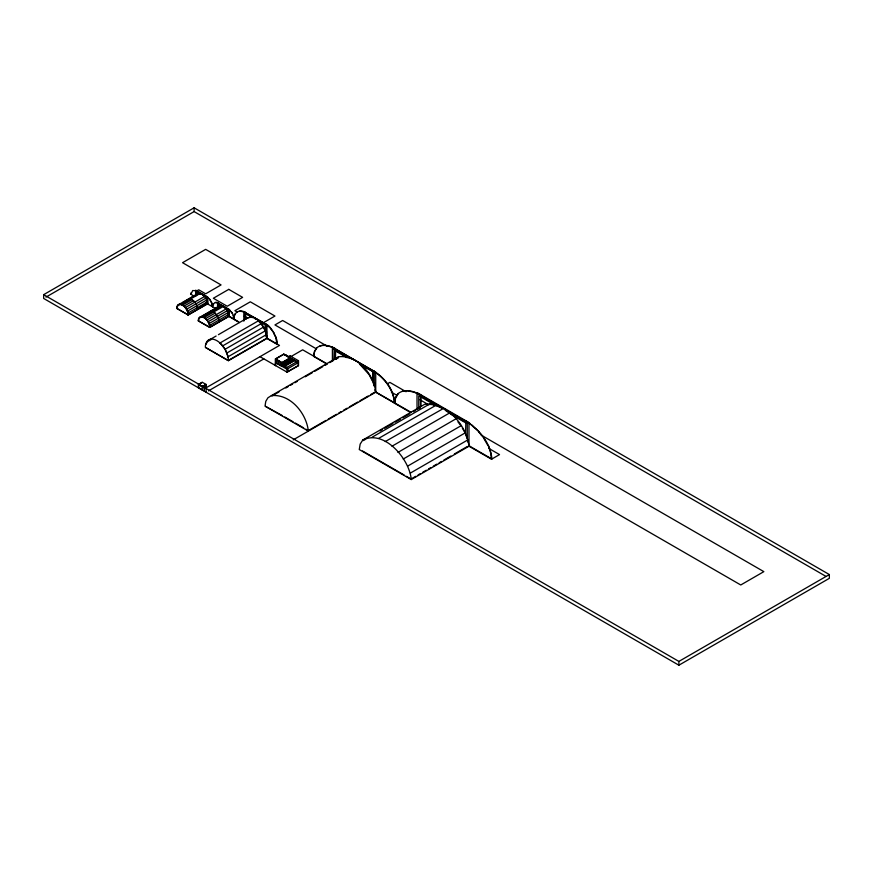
<?xml version="1.0" encoding="UTF-8"?>
<svg xmlns="http://www.w3.org/2000/svg" width="873" height="873" viewBox="0 0 873 873"><rect width="100%" height="100%" fill="white"/><g stroke="black" fill="none" stroke-linecap="round" stroke-linejoin="round"><path stroke-width="1.31" d="M176.913 308.333C178.419 299.035 189.452 309.042 188.208 314.858L176.782 308.409M194.035 295.991L190.903 294.332L192.715 290.523L196.807 290.927L196.807 294.921M198.466 320.784C199.982 311.486 211.015 321.482 209.76 327.299L198.346 320.86M213.23 303.891C211.08 310.93 213.82 298.599 218.359 303.368L218.359 307.372M239.388 322.552L233.822 319.332C233.342 312.458 239.911 308.671 245.629 312.523L245.629 319.191M234.346 317.041L233.822 319.332L229.01 316.332C228.65 311.617 224.765 304.699 219.243 306.085L199.993 317.205M326.546 363.834L313.636 356.38L314.378 351.633L316.539 348.054C321.995 343.187 329.874 345.566 335.548 348.731C330.823 346.843 325.389 344.246 319.976 345.894M410.266 412.318L394.498 403.217L395.382 397.772L397.979 393.723C404.734 388.147 414.042 391.224 420.873 394.989L413.758 392.108L407.495 390.788L402.115 391.344M398.372 393.494L395.775 397.553L394.498 403.217M211.233 339.455L207.359 341.692L205.973 344.333M316.801 347.901L314.629 351.481L313.636 356.38M417.021 409.568L417.021 393.21L468.987 423.219L468.987 446.223C466.542 425.14 447.063 402.573 424.627 404.341L362.753 440.057L360.167 444.106L359.272 449.551L411.248 479.561L469.565 445.885M419.335 408.553L420.502 406.72L420.491 395.207M187.16 300.028L189.299 298.795M196.676 294.332C200.561 290.774 205.384 296.525 206.683 300.105M185.251 307.656L204.5 296.536C202.503 290.196 194.243 297.726 196.676 291.004L195.312 290.294M218.239 306.783C222.124 303.215 226.947 308.966 228.235 312.556M218.348 306.925L219.243 306.085M271.383 395.633L267.935 397.782L265.774 401.362L265.032 406.109L308.344 431.109C306.51 413.42 290.414 393.614 271.383 395.633L338.746 356.73C357.777 354.722 373.873 374.528 375.717 392.217L375.717 372.214L332.406 347.214L332.406 360.669M338.746 356.73L335.308 358.89L335.297 348.884M335.723 359.349L337.971 357.941M43.65 294.67L194.112 207.796L829.35 574.554L829.35 578.33L678.888 665.204L43.65 298.446L43.65 294.67L678.888 661.418L829.35 574.554M45.996 297.093L194.112 211.582L825.803 576.289M191.1 292.717L190.903 294.332M195.901 295.914L196.098 290.447L207.643 297.115L207.643 303.782L188.208 315L176.652 308.333A8.163 4.714 60 0 1 182.435 305.004A8.163 4.714 60 0 1 188.208 315M196.294 295.194L196.294 291.222L198.728 289.814L205.657 293.819L221.055 284.925L182.555 262.697L205.657 249.362L763.853 571.64L740.762 584.975L481.241 435.147M178.441 304.753L197.691 293.644M177.535 305.583L180.831 303.684M182.904 302.495L188.175 299.45M189.234 298.839L198.858 293.284M180.973 304.524L200.212 293.415M182.435 305.146L192.115 299.559L194.941 302.058M183.887 306.216L193.577 300.618M206.683 296.776L208.309 297.791L206.683 296.776L206.683 303.444L215.587 308.442M186.418 309.369L205.668 298.25M196.294 291.222L207.261 297.333L207.643 303.782M195.901 290.556L207.643 297.115M187.324 311.235L206.563 300.116L207.261 302.047M212.586 306.707L211.812 302.92L209.695 299.264L211.681 302.996L212.455 306.783M187.881 313.134L207.13 302.014L207.458 303.891L207.458 297.224M197.669 308.464L206.846 303.171L206.192 302.789M206.683 303.444L206.814 296.7M207.261 303.553L207.065 297.442M188.077 314.924L207.327 303.815M215.478 302.593L218.359 303.368M217.464 308.355L217.65 302.887L229.206 309.555L229.206 316.222L209.76 327.451L198.215 320.784A8.163 4.714 60 0 1 203.987 317.445A8.163 4.714 60 0 1 209.76 327.451M217.846 306.314L218.043 303.553L228.813 309.784L229.206 316.222M199.099 318.034L210.851 311.246M209.847 311.825L219.352 306.336M202.525 316.975L221.775 305.866M203.987 317.597L223.237 306.488M205.45 318.667L215.14 313.069L218.566 318.088L219.319 321.777M206.814 320.096L226.063 308.987M228.246 309.228L229.861 310.242L228.246 309.228L228.246 312.949M207.981 321.81L227.231 310.701M224.852 307.711L228.813 309.784M217.464 302.996L229.206 309.555M208.876 323.676L228.126 312.567M231.258 311.716L232.447 313.462L229.73 310.319M209.444 325.574L228.693 314.466L228.879 316.266L209.629 327.375M228.813 316.004L228.628 309.893M235.372 313.56L234.215 316.113M239.857 310.974L245.629 312.523M233.822 319.332L233.375 315.371L234.084 319.191L238.525 321.755M243.829 311.781L267.313 324.898L243.829 311.781L243.829 321.188M244.604 319.736L244.986 312.894L252.93 317.477M208.898 340.175L216.111 336.018M218.425 334.675L246.241 318.623M205.592 347.487L228.18 360.527M219.81 343.1L258.299 320.871C262.762 325.127 266.079 330.889 266.549 337.109M222.528 345.981L261.027 323.752M260.656 324.298L274.951 316.037L250.311 301.818L234.913 310.701L237.26 312.065M265.392 331.685C262.129 311.901 279.731 338.92 276.937 344.235L266.669 338.298L229.588 359.709M224.874 349.396L263.362 327.179M258.615 321.199L266.549 325.334L257.47 320.096M265.392 324.221L268.633 326.262M226.664 353.139L265.163 330.911M268.382 326.404L271.416 329.197M227.788 356.937L266.287 334.708M271.165 329.35L273.816 332.7M228.431 360.68A16.336 9.428 60 0 0 216.886 340.677A16.336 9.428 60 0 0 205.341 347.345L228.431 360.68L267.313 338.233L267.313 335.559M276.937 344.235L275.65 336.52M198.411 387.798L198.411 384.458L202.252 382.243L206.104 384.458L206.104 387.798M202.252 389.871L198.662 387.798L198.662 384.458L202.252 382.385M206.104 384.458L202.252 386.684L198.411 384.458M204.566 386.019L203.66 386.39L204.566 386.019L204.566 388.681L279.502 345.413L267.182 338.298M208.461 390.875L263.842 358.901M275.595 362.786L275.399 365.569L275.399 358.967L283.769 354.132L297.442 361.924M275.53 365.645L275.661 358.967L283.9 354.209L289.836 357.821M275.53 360.68L286.944 367.413L298.501 360.745L298.501 365.569L286.944 372.236L286.944 367.413M287.075 355.933L285.984 354.787M286.791 356.031L288.996 356.522L290.087 355.9L298.501 360.745M291.44 356.304L302.669 349.822L326.797 363.681M288.996 358.301L290.087 357.679L290.087 355.9M275.661 358.967L281.946 362.601L290.054 357.919L290.054 361.618M290.054 361.477L290.316 357.919L281.946 362.753L275.399 358.967M290.054 359.698L281.815 364.456L290.316 359.698M282.972 365.569L290.185 361.4M282.972 365.711L293.241 359.643M284.249 366.453L294.517 360.374M298.501 362.524L286.944 369.192L275.661 362.677M286.944 372.084L298.501 365.569M332.406 347.214L375.717 372.214M333.846 359.971L334.239 349.156M272.169 395.884L278.989 391.944M285.809 388.005L288.09 386.684M290.36 385.375L292.63 384.065M294.91 382.756L297.18 381.436M305.255 376.776L312.261 372.738M314.586 371.385L322.759 366.671M325.094 365.329L327.419 363.976M329.754 362.633L333.257 360.614M335.592 359.261L337.927 357.919M265.523 406.392L282.437 415.635M359.545 363.986L369.028 374.528L372.826 381.73L372.826 370.545C384.087 376.863 394.269 389.751 394.487 403.053L375.237 391.944L374.943 389.751M360.123 364.543L374.659 372.498M387.667 383.651L389.86 382.385L406.087 391.748M307.863 430.836L325.924 420.415M328.27 419.051L336.487 414.304M338.833 412.951L341.19 411.598M343.536 410.245L347.061 408.204M349.407 406.851L357.624 402.104M359.971 400.751L368.188 396.004M370.534 394.651L374.059 392.621M293.219 439.85L376.099 391.999M417.021 393.21L417.6 392.883L469.565 422.881L468.987 423.219M362.753 440.057C384.546 429.145 409.666 459.394 411.248 479.561M363.255 440.603L365.667 439.217M380.028 430.924L382.374 429.571M384.709 428.217L389.925 425.216M390.569 424.835L392.905 423.492M395.251 422.139L400.456 419.138M402.802 417.785L405.137 416.432M405.781 416.05L409.819 413.726M413.333 411.696L415.679 410.343M418.014 409.001L420.36 407.647M372.269 437.133L430.018 403.795M378.533 438.453L436.282 405.116M385.266 441.552L443.004 408.728M391.988 446.223L449.737 412.885M456.001 418.8L397.968 452.41M465.527 434.077L465.909 420.993C479.124 429.33 490.626 442.917 491.892 459.002L469.379 445.994M403.228 459.023L461.381 425.555M465.527 421.212L472.642 425.664M407.767 466.051L465.505 432.713M472.249 425.882L478.906 431.578M410.365 473.09L468.103 439.752M410.67 479.222L415.734 476.298M418.08 474.945L420.415 473.592M422.761 472.249L426.275 470.22M428.61 468.866L430.956 467.513M433.292 466.16L436.806 464.13M439.152 462.788L441.487 461.435M443.833 460.082L450.85 456.022M454.364 453.993L467.241 446.561M478.524 431.797L484.286 438.344M488.902 448.449L499.531 454.593L491.51 459.22L490.626 452.76L488.411 445.492M427.672 404.668L430.302 404.406M345.741 357.112L348 357.548L333.846 349.375M433.565 405.094L435.736 405.552L418.756 395.742L418.756 408.204M266.931 325.116L266.931 338.451C267.051 328.641 255.942 311.454 245.378 319.343L245.368 312.665M190.598 298.97L192.115 299.559M212.215 311.377L215.14 313.069M348.578 357.657L354.056 359.709M436.435 405.694L441.913 408.215M420.491 396.08L423.951 398.077M426.264 399.408L428.567 400.751M430.88 402.082L433.194 403.413M455.128 416.083L463.214 420.753M450.282 413.944L467.262 423.754L467.262 438.781L465.964 435.256M335.385 349.822L348.098 357.155M360.8 364.488L373.502 371.822M327.179 346.188L282.645 320.489L274.951 324.931L315.961 348.611M335.385 350.924L347.094 357.69M419.989 399.779L428.097 404.461M391.431 392.184L397.226 395.524M244.604 313.112L252.144 317.466M244.298 316.124L247.823 318.154M375.903 392.108L410.91 412.242M468.419 445.885L491.51 459.22M207.261 297.333L196.48 291.113L196.48 294.845M217.846 303.673L221.622 305.845M286.911 355.955L290.316 357.919M283.649 354.209L297.344 362.153M289.869 361.957L289.094 362.404M287.075 368.09L283.103 365.787L293.361 359.709M284.456 366.725L286.715 368.024M275.661 362.524L281.946 366.311L281.946 362.601M260.001 356.675L287.075 372.16M362.546 451.003L404.123 474.999M406.436 476.342L411.052 479.004M284.784 416.999L293.022 421.746M295.38 423.11L303.608 427.857M305.965 429.221L308.311 430.575M198.662 384.458L202.285 386.586L205.842 384.458L205.842 387.798L204.435 388.605L204.435 385.942M233.091 318.601L228.246 315.895L228.366 309.151M445.197 410.245L448.482 412.525M372.826 370.545C384.065 377.649 393.494 389.423 394.487 403.053M288.996 356.522L290.087 357.679M208.178 297.868L209.695 299.264M220.061 342.958L225.125 349.255L228.049 356.784M457.965 421.91L460.977 425.686M194.875 302.102L196.949 305.681L197.702 309.369M483.904 438.562L488.029 445.71M462.319 428.01L464.338 431.513M273.555 332.842L275.388 336.672M232.447 313.462L233.244 315.448M373.186 382.745L374.517 386.466M196.949 305.681L197.505 307.569M467.546 439.566L467.895 442.098M678.888 661.418L678.888 665.204M420.873 396.342L420.873 405.814M374.659 383.16L374.659 385.833M374.266 372.716L374.266 385.79M373.087 371.734L373.087 381.065M335.548 350.062L335.548 359.403M298.239 362.524L298.239 365.569M294.648 360.451L284.249 366.311M287.97 368.45L287.85 371.571M266.549 331.565L266.549 334.053M266.156 325.564L266.156 336.76M265.643 324.079L265.643 332.078M255.385 318.449L255.385 319.332M244.986 312.894L244.986 319.114M229.01 309.664L229.01 316.332M218.043 303.553L218.043 307.296M217.65 302.887L217.65 308.224M206.104 388.463L206.104 392.239M204.184 387.35L204.184 391.126M202.252 386.237L202.252 390.013M196.098 290.447L196.098 294.441M194.112 207.796L194.112 211.582M228.759 289.367L213.35 298.26L227.209 306.259L242.618 297.366L228.759 289.367"/></g></svg>
